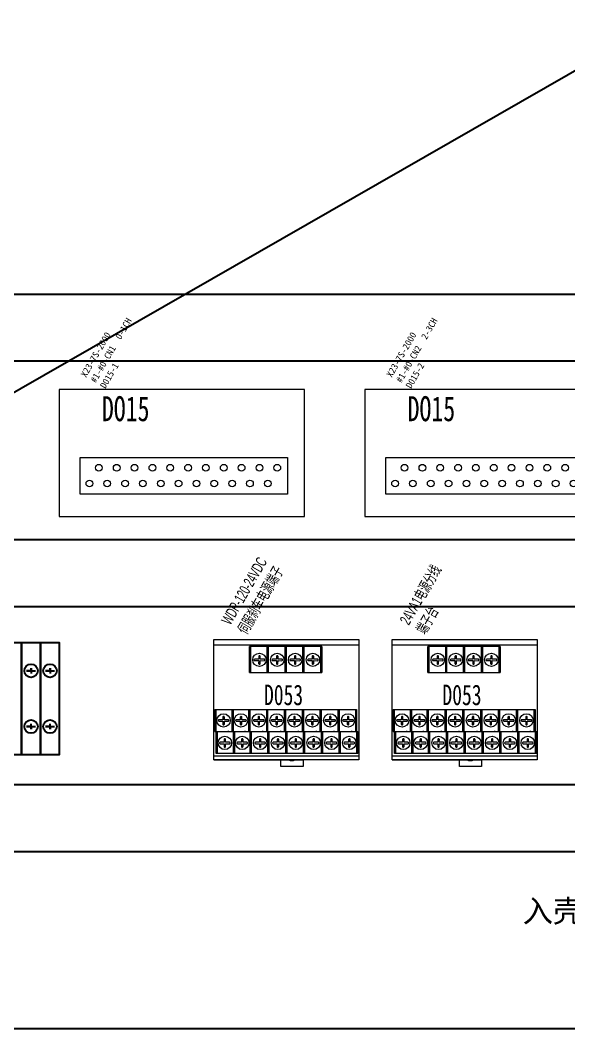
# Model space of a CAD drawing. Header units: millimetres. Extents: x 336 to 12810, y -1577 to 4105.
# Drawn here: x 6649 to 6895, y 3097.1 to 3549.3 of the extents above; entities that cross this region are included whole.
import ezdxf

# ---------------------------------------------------------------- set-up
doc = ezdxf.new("R2010")
doc.units = ezdxf.units.MM
doc.layers.add('TEXT', color=2, linetype='Continuous')
doc.layers.add('细实线层', color=7, linetype='Continuous')
doc.styles.add('ST', font='', dxfattribs={"width": 0.8, "height": 300})
doc.styles.get("Standard").update_dxf_attribs({"font": ''})
doc.styles.add('宋', font='', dxfattribs={"width": 0.7})
doc.styles.add('样式 8', font='arial.ttf', dxfattribs={"width": 0.6, "height": 2.5})
doc.styles.get('ST').set_extended_font_data('SimSun')
doc.styles.get('Standard').set_extended_font_data('SimSun')
doc.styles.get('宋').set_extended_font_data('SimSun')

# ---------------------------------------------------------------- blocks, each defined once
blk = doc.blocks.new('D015')
at = {"lineweight": 0}
for p, q in [((4907.11, 1796), (4797.11, 1796)), ((4907.11, 1739), (4907.11, 1796)), ((4797.11, 1739), (4907.11, 1739))]:
    blk.add_line(p, q, dxfattribs=at)
for centre in [(4814.94, 1760.94), (4822.94, 1760.94), (4830.94, 1760.94), (4838.94, 1760.94), (4846.94, 1760.94), (4854.94, 1760.94), (4862.94, 1760.94), (4870.94, 1760.94), (4878.94, 1760.94), (4886.94, 1760.94), (4894.94, 1760.94), (4810.7, 1753.88), (4818.7, 1753.88), (4826.7, 1753.88), (4834.7, 1753.88), (4842.7, 1753.88), (4850.7, 1753.88), (4858.7, 1753.88), (4866.7, 1753.88), (4874.7, 1753.88), (4882.7, 1753.88), (4890.7, 1753.88)]:
    blk.add_circle(centre, 1.5, dxfattribs=at)
at = {"layer": '细实线层', "lineweight": 0}
for p, q in [((4797.11, 1796), (4797.11, 1739)), ((4806.62, 1749.13), (4806.62, 1765.59)), ((4806.62, 1765.59), (4899.47, 1765.59)), ((4899.47, 1765.59), (4899.47, 1749.13)), ((4899.47, 1749.13), (4806.62, 1749.13))]:
    blk.add_line(p, q, dxfattribs=at)
at = {"lineweight": 0, "insert": (4816.32, 1793.01), "char_height": 11.2, "width": 74.3703, "attachment_point": 1, "style": '宋'}
blk.add_mtext('DO15', dxfattribs=at)

msp = doc.modelspace()

# ---------------------------------------------------------------- linework, layer by layer
at = {"color": 2}
msp.add_line((6148.29, 3097.062), (7905.608, 4104.721), dxfattribs=at)
for p, q in [((7328.84, 3396.431), (6258.84, 3396.431)), ((6258.84, 3316.431), (7328.84, 3316.431)), ((6258.84, 3286.431), (7328.84, 3286.431)), ((6653.866, 3257.621), (6653.866, 3258.821)), ((6653.866, 3258.821), (6653.866, 3256.421)), ((6662.366, 3257.621), (6662.366, 3258.821)), ((6662.366, 3258.821), (6662.366, 3256.421)), ((7328.84, 3206.431), (6258.84, 3206.431))]:
    msp.add_line(p, q)
at = {"color": 0}
for p, q in [((6653.866, 3257.621), (6651.866, 3257.621)), ((6651.866, 3257.621), (6655.866, 3257.621)), ((6662.366, 3257.621), (6660.366, 3257.621)), ((6660.366, 3257.621), (6664.366, 3257.621)), ((6653.866, 3231.421), (6653.866, 3233.821)), ((6662.366, 3231.421), (6662.366, 3233.821)), ((6653.866, 3232.621), (6651.866, 3232.621)), ((6651.866, 3232.621), (6655.866, 3232.621)), ((6653.866, 3232.621), (6653.866, 3231.421)), ((6662.366, 3232.621), (6660.366, 3232.621)), ((6660.366, 3232.621), (6664.366, 3232.621)), ((6662.366, 3232.621), (6662.366, 3231.421))]:
    msp.add_line(p, q, dxfattribs=at)
at = {"lineweight": 0}
for p, q in [((6735.773, 3217.635), (6770.877, 3217.635)), ((6775.877, 3217.635), (6765.877, 3217.635)), ((6770.877, 3217.635), (6775.877, 3217.635)), ((6815.773, 3217.635), (6850.877, 3217.635)), ((6855.877, 3217.635), (6845.877, 3217.635)), ((6850.877, 3217.635), (6855.877, 3217.635))]:
    msp.add_line(p, q, dxfattribs=at)
at = {"color": 1}
msp.add_lwpolyline([(6148.29, 4104.721), (7905.608, 4104.721), (7905.608, 3097.062), (6148.29, 3097.062)], close=True, dxfattribs=at)
msp.add_lwpolyline([(6228.84, 3426.431), (7828.84, 3426.431), (7828.84, 3176.431), (6228.84, 3176.431)], close=True)
at = {"linetype": 'Continuous'}
for points in [[(6641.116, 3220.121), (6649.616, 3220.121), (6649.616, 3270.121), (6641.116, 3270.121)], [(6649.616, 3220.121), (6658.116, 3220.121), (6658.116, 3270.121), (6649.616, 3270.121)], [(6658.116, 3220.121), (6666.616, 3220.121), (6666.616, 3270.121), (6658.116, 3270.121)]]:
    msp.add_lwpolyline(points, close=True, dxfattribs=at)
at = {"lineweight": 0}
for points in [[(6735.773, 3271.635), (6800.773, 3271.635), (6800.773, 3217.635), (6735.773, 3217.635)], [(6815.773, 3271.635), (6880.773, 3271.635), (6880.773, 3217.635), (6815.773, 3217.635)], [(6735.773, 3269.25), (6800.773, 3269.25), (6800.773, 3219.281), (6735.773, 3219.281)], [(6751.758, 3256.806), (6784.196, 3256.806), (6784.196, 3268.478), (6751.758, 3268.478)], [(6751.758, 3268.478), (6752.196, 3268.478), (6752.196, 3256.806), (6751.758, 3256.806)], [(6759.758, 3268.478), (6760.196, 3268.478), (6760.196, 3256.806), (6759.758, 3256.806)], [(6767.758, 3268.478), (6768.196, 3268.478), (6768.196, 3256.806), (6767.758, 3256.806)], [(6775.758, 3268.478), (6776.196, 3268.478), (6776.196, 3256.806), (6775.758, 3256.806)], [(6775.758, 3268.478), (6776.196, 3268.478), (6776.196, 3256.806), (6775.758, 3256.806)], [(6783.758, 3268.478), (6784.196, 3268.478), (6784.196, 3256.806), (6783.758, 3256.806)], [(6815.773, 3269.25), (6880.773, 3269.25), (6880.773, 3219.281), (6815.773, 3219.281)], [(6831.758, 3256.806), (6864.196, 3256.806), (6864.196, 3268.478), (6831.758, 3268.478)], [(6831.758, 3268.478), (6832.196, 3268.478), (6832.196, 3256.806), (6831.758, 3256.806)], [(6839.758, 3268.478), (6840.196, 3268.478), (6840.196, 3256.806), (6839.758, 3256.806)], [(6847.758, 3268.478), (6848.196, 3268.478), (6848.196, 3256.806), (6847.758, 3256.806)], [(6855.758, 3268.478), (6856.196, 3268.478), (6856.196, 3256.806), (6855.758, 3256.806)], [(6855.758, 3268.478), (6856.196, 3268.478), (6856.196, 3256.806), (6855.758, 3256.806)], [(6863.758, 3268.478), (6864.196, 3268.478), (6864.196, 3256.806), (6863.758, 3256.806)], [(6765.877, 3217.635), (6775.877, 3217.635), (6775.877, 3214.635), (6765.877, 3214.635)], [(6769.965, 3217.635), (6771.579, 3217.635), (6771.579, 3217.201), (6769.965, 3217.201)], [(6770.877, 3217.635), (6772.587, 3217.635), (6772.587, 3217.635), (6770.877, 3217.635)], [(6845.877, 3217.635), (6855.877, 3217.635), (6855.877, 3214.635), (6845.877, 3214.635)], [(6849.965, 3217.635), (6851.579, 3217.635), (6851.579, 3217.201), (6849.965, 3217.201)], [(6850.877, 3217.635), (6852.587, 3217.635), (6852.587, 3217.635), (6850.877, 3217.635)]]:
    msp.add_lwpolyline(points, close=True, dxfattribs=at)
for points in [[(6754.143, 3262.162), (6755.912, 3262.149)], [(6755.917, 3262.818), (6754.148, 3262.83)], [(6755.912, 3262.149), (6755.902, 3260.886)], [(6755.93, 3264.003), (6755.926, 3264.003), (6755.917, 3262.818)], [(6756.57, 3260.881), (6756.574, 3260.881), (6756.583, 3262.143)], [(6756.583, 3262.143), (6758.324, 3262.13), (6758.324, 3262.134)], [(6756.588, 3262.813), (6756.597, 3263.998)], [(6758.329, 3262.802), (6756.588, 3262.813)], [(6762.143, 3262.162), (6763.912, 3262.149)], [(6763.917, 3262.818), (6762.148, 3262.83)], [(6763.912, 3262.149), (6763.902, 3260.886)], [(6763.93, 3264.003), (6763.926, 3264.003), (6763.917, 3262.818)], [(6764.57, 3260.881), (6764.574, 3260.881), (6764.583, 3262.143)], [(6764.583, 3262.143), (6766.324, 3262.13), (6766.324, 3262.134)], [(6764.588, 3262.813), (6764.597, 3263.998)], [(6766.329, 3262.802), (6764.588, 3262.813)], [(6770.143, 3262.162), (6771.912, 3262.149)], [(6771.917, 3262.818), (6770.148, 3262.83)], [(6771.912, 3262.149), (6771.902, 3260.886)], [(6771.93, 3264.003), (6771.926, 3264.003), (6771.917, 3262.818)], [(6772.57, 3260.881), (6772.574, 3260.881), (6772.583, 3262.143)], [(6772.583, 3262.143), (6774.324, 3262.13), (6774.324, 3262.134)], [(6772.588, 3262.813), (6772.597, 3263.998)], [(6774.329, 3262.802), (6772.588, 3262.813)], [(6778.143, 3262.162), (6779.912, 3262.149)], [(6779.917, 3262.818), (6778.148, 3262.83)], [(6779.912, 3262.149), (6779.902, 3260.886)], [(6779.93, 3264.003), (6779.926, 3264.003), (6779.917, 3262.818)], [(6780.57, 3260.881), (6780.574, 3260.881), (6780.583, 3262.143)], [(6780.583, 3262.143), (6782.324, 3262.13), (6782.324, 3262.134)], [(6780.588, 3262.813), (6780.597, 3263.998)], [(6782.329, 3262.802), (6780.588, 3262.813)], [(6834.143, 3262.162), (6835.912, 3262.149)], [(6835.917, 3262.818), (6834.148, 3262.83)], [(6835.912, 3262.149), (6835.902, 3260.886)], [(6835.93, 3264.003), (6835.926, 3264.003), (6835.917, 3262.818)], [(6836.57, 3260.881), (6836.574, 3260.881), (6836.583, 3262.143)], [(6836.583, 3262.143), (6838.324, 3262.13), (6838.324, 3262.134)], [(6836.588, 3262.813), (6836.597, 3263.998)], [(6838.329, 3262.802), (6836.588, 3262.813)], [(6842.143, 3262.162), (6843.912, 3262.149)], [(6843.917, 3262.818), (6842.148, 3262.83)], [(6843.912, 3262.149), (6843.902, 3260.886)], [(6843.93, 3264.003), (6843.926, 3264.003), (6843.917, 3262.818)], [(6844.57, 3260.881), (6844.574, 3260.881), (6844.583, 3262.143)], [(6844.583, 3262.143), (6846.324, 3262.13), (6846.324, 3262.134)], [(6844.588, 3262.813), (6844.597, 3263.998)], [(6846.329, 3262.802), (6844.588, 3262.813)], [(6850.143, 3262.162), (6851.912, 3262.149)], [(6851.917, 3262.818), (6850.148, 3262.83)], [(6851.912, 3262.149), (6851.902, 3260.886)], [(6851.93, 3264.003), (6851.926, 3264.003), (6851.917, 3262.818)], [(6852.57, 3260.881), (6852.574, 3260.881), (6852.583, 3262.143)], [(6852.583, 3262.143), (6854.324, 3262.13), (6854.324, 3262.134)], [(6852.588, 3262.813), (6852.597, 3263.998)], [(6854.329, 3262.802), (6852.588, 3262.813)], [(6858.143, 3262.162), (6859.912, 3262.149)], [(6859.917, 3262.818), (6858.148, 3262.83)], [(6859.912, 3262.149), (6859.902, 3260.886)], [(6859.93, 3264.003), (6859.926, 3264.003), (6859.917, 3262.818)], [(6860.57, 3260.881), (6860.574, 3260.881), (6860.583, 3262.143)], [(6860.583, 3262.143), (6862.324, 3262.13), (6862.324, 3262.134)], [(6860.588, 3262.813), (6860.597, 3263.998)], [(6862.329, 3262.802), (6860.588, 3262.813)], [(6736.276, 3240.21), (6799.84, 3240.21)], [(6736.276, 3230.357), (6736.276, 3240.21), (6736.714, 3240.21), (6736.714, 3230.357)], [(6744.003, 3230.357), (6744.003, 3240.21), (6744.441, 3240.21), (6744.441, 3230.357)], [(6751.508, 3230.357), (6751.508, 3240.21), (6751.946, 3240.21), (6751.946, 3230.357)], [(6759.508, 3230.357), (6759.508, 3240.21), (6759.946, 3240.21), (6759.946, 3230.357)], [(6767.508, 3230.357), (6767.508, 3240.21), (6767.946, 3240.21), (6767.946, 3230.357)], [(6775.508, 3230.357), (6775.508, 3240.21), (6775.946, 3240.21), (6775.946, 3230.357)], [(6783.508, 3230.357), (6783.508, 3240.21), (6783.946, 3240.21), (6783.946, 3230.357)], [(6791.508, 3230.357), (6791.508, 3240.21), (6791.946, 3240.21), (6791.946, 3230.357)], [(6799.402, 3230.357), (6799.402, 3240.21), (6799.84, 3240.21), (6799.84, 3230.357)], [(6816.276, 3240.21), (6879.84, 3240.21)], [(6816.276, 3230.357), (6816.276, 3240.21), (6816.714, 3240.21), (6816.714, 3230.357)], [(6824.003, 3230.357), (6824.003, 3240.21), (6824.441, 3240.21), (6824.441, 3230.357)], [(6831.508, 3230.357), (6831.508, 3240.21), (6831.946, 3240.21), (6831.946, 3230.357)], [(6839.508, 3230.357), (6839.508, 3240.21), (6839.946, 3240.21), (6839.946, 3230.357)], [(6847.508, 3230.357), (6847.508, 3240.21), (6847.946, 3240.21), (6847.946, 3230.357)], [(6855.508, 3230.357), (6855.508, 3240.21), (6855.946, 3240.21), (6855.946, 3230.357)], [(6863.508, 3230.357), (6863.508, 3240.21), (6863.946, 3240.21), (6863.946, 3230.357)], [(6871.508, 3230.357), (6871.508, 3240.21), (6871.946, 3240.21), (6871.946, 3230.357)], [(6879.402, 3230.357), (6879.402, 3240.21), (6879.84, 3240.21), (6879.84, 3230.357)], [(6738.093, 3234.997), (6739.861, 3234.983)], [(6739.866, 3235.652), (6738.098, 3235.664)], [(6739.861, 3234.983), (6739.852, 3233.72)], [(6739.879, 3236.838), (6739.875, 3236.838), (6739.866, 3235.652)], [(6740.519, 3233.715), (6740.523, 3233.715), (6740.533, 3234.978)], [(6740.533, 3234.978), (6742.273, 3234.965), (6742.274, 3234.969)], [(6740.538, 3235.648), (6740.547, 3236.832)], [(6742.279, 3235.636), (6740.538, 3235.648)], [(6745.893, 3235.012), (6747.662, 3234.999)], [(6747.667, 3235.668), (6745.899, 3235.68)], [(6747.662, 3234.999), (6747.652, 3233.736)], [(6747.68, 3236.853), (6747.676, 3236.853), (6747.667, 3235.668)], [(6748.32, 3233.731), (6748.324, 3233.731), (6748.334, 3234.994)], [(6748.334, 3234.994), (6750.074, 3234.98), (6750.074, 3234.984)], [(6748.339, 3235.664), (6748.348, 3236.848)], [(6750.079, 3235.652), (6748.339, 3235.664)], [(6753.893, 3235.012), (6755.662, 3234.999)], [(6755.667, 3235.668), (6753.899, 3235.68)], [(6755.662, 3234.999), (6755.652, 3233.736)], [(6755.68, 3236.853), (6755.676, 3236.853), (6755.667, 3235.668)], [(6756.32, 3233.731), (6756.324, 3233.731), (6756.334, 3234.994)], [(6756.334, 3234.994), (6758.074, 3234.98), (6758.074, 3234.984)], [(6756.339, 3235.664), (6756.348, 3236.848)], [(6758.079, 3235.652), (6756.339, 3235.664)], [(6761.893, 3235.012), (6763.662, 3234.999)], [(6763.667, 3235.668), (6761.899, 3235.68)], [(6763.662, 3234.999), (6763.652, 3233.736)], [(6763.68, 3236.853), (6763.676, 3236.853), (6763.667, 3235.668)], [(6764.32, 3233.731), (6764.324, 3233.731), (6764.334, 3234.994)], [(6764.334, 3234.994), (6766.074, 3234.98), (6766.074, 3234.984)], [(6764.339, 3235.664), (6764.348, 3236.848)], [(6766.079, 3235.652), (6764.339, 3235.664)], [(6769.893, 3235.012), (6771.662, 3234.999)], [(6771.667, 3235.668), (6769.899, 3235.68)], [(6771.662, 3234.999), (6771.652, 3233.736)], [(6771.68, 3236.853), (6771.676, 3236.853), (6771.667, 3235.668)], [(6772.32, 3233.731), (6772.324, 3233.731), (6772.334, 3234.994)], [(6772.334, 3234.994), (6774.074, 3234.98), (6774.074, 3234.984)], [(6772.339, 3235.664), (6772.348, 3236.848)], [(6774.079, 3235.652), (6772.339, 3235.664)], [(6777.893, 3235.012), (6779.662, 3234.999)], [(6779.667, 3235.668), (6777.899, 3235.68)], [(6779.662, 3234.999), (6779.652, 3233.736)], [(6779.68, 3236.853), (6779.676, 3236.853), (6779.667, 3235.668)], [(6780.32, 3233.731), (6780.324, 3233.731), (6780.334, 3234.994)], [(6780.334, 3234.994), (6782.074, 3234.98), (6782.074, 3234.984)], [(6780.339, 3235.664), (6780.348, 3236.848)], [(6782.079, 3235.652), (6780.339, 3235.664)], [(6785.893, 3235.012), (6787.662, 3234.999)], [(6787.667, 3235.668), (6785.899, 3235.68)], [(6787.662, 3234.999), (6787.652, 3233.736)], [(6787.68, 3236.853), (6787.676, 3236.853), (6787.667, 3235.668)], [(6788.32, 3233.731), (6788.324, 3233.731), (6788.334, 3234.994)], [(6788.334, 3234.994), (6790.074, 3234.98), (6790.074, 3234.984)], [(6788.339, 3235.664), (6788.348, 3236.848)], [(6790.079, 3235.652), (6788.339, 3235.664)], [(6793.893, 3235.012), (6795.662, 3234.999)], [(6795.667, 3235.668), (6793.899, 3235.68)], [(6795.662, 3234.999), (6795.652, 3233.736)], [(6795.68, 3236.853), (6795.676, 3236.853), (6795.667, 3235.668)], [(6796.32, 3233.731), (6796.324, 3233.731), (6796.334, 3234.994)], [(6796.334, 3234.994), (6798.074, 3234.98), (6798.074, 3234.984)], [(6796.339, 3235.664), (6796.348, 3236.848)], [(6798.079, 3235.652), (6796.339, 3235.664)], [(6818.093, 3234.997), (6819.861, 3234.983)], [(6819.866, 3235.652), (6818.098, 3235.664)], [(6819.861, 3234.983), (6819.852, 3233.72)], [(6819.879, 3236.838), (6819.875, 3236.838), (6819.866, 3235.652)], [(6820.519, 3233.715), (6820.523, 3233.715), (6820.533, 3234.978)], [(6820.533, 3234.978), (6822.273, 3234.965), (6822.274, 3234.969)], [(6820.538, 3235.648), (6820.547, 3236.832)], [(6822.279, 3235.636), (6820.538, 3235.648)], [(6825.893, 3235.012), (6827.662, 3234.999)], [(6827.667, 3235.668), (6825.899, 3235.68)], [(6827.662, 3234.999), (6827.652, 3233.736)], [(6827.68, 3236.853), (6827.676, 3236.853), (6827.667, 3235.668)], [(6828.32, 3233.731), (6828.324, 3233.731), (6828.334, 3234.994)], [(6828.334, 3234.994), (6830.074, 3234.98), (6830.074, 3234.984)], [(6828.339, 3235.664), (6828.348, 3236.848)], [(6830.079, 3235.652), (6828.339, 3235.664)], [(6833.893, 3235.012), (6835.662, 3234.999)], [(6835.667, 3235.668), (6833.899, 3235.68)], [(6835.662, 3234.999), (6835.652, 3233.736)], [(6835.68, 3236.853), (6835.676, 3236.853), (6835.667, 3235.668)], [(6836.32, 3233.731), (6836.324, 3233.731), (6836.334, 3234.994)], [(6836.334, 3234.994), (6838.074, 3234.98), (6838.074, 3234.984)], [(6836.339, 3235.664), (6836.348, 3236.848)], [(6838.079, 3235.652), (6836.339, 3235.664)], [(6841.893, 3235.012), (6843.662, 3234.999)], [(6843.667, 3235.668), (6841.899, 3235.68)], [(6843.662, 3234.999), (6843.652, 3233.736)], [(6843.68, 3236.853), (6843.676, 3236.853), (6843.667, 3235.668)], [(6844.32, 3233.731), (6844.324, 3233.731), (6844.334, 3234.994)], [(6844.334, 3234.994), (6846.074, 3234.98), (6846.074, 3234.984)], [(6844.339, 3235.664), (6844.348, 3236.848)], [(6846.079, 3235.652), (6844.339, 3235.664)], [(6849.893, 3235.012), (6851.662, 3234.999)], [(6851.667, 3235.668), (6849.899, 3235.68)], [(6851.662, 3234.999), (6851.652, 3233.736)], [(6851.68, 3236.853), (6851.676, 3236.853), (6851.667, 3235.668)], [(6852.32, 3233.731), (6852.324, 3233.731), (6852.334, 3234.994)], [(6852.334, 3234.994), (6854.074, 3234.98), (6854.074, 3234.984)], [(6852.339, 3235.664), (6852.348, 3236.848)], [(6854.079, 3235.652), (6852.339, 3235.664)], [(6857.893, 3235.012), (6859.662, 3234.999)], [(6859.667, 3235.668), (6857.899, 3235.68)], [(6859.662, 3234.999), (6859.652, 3233.736)], [(6859.68, 3236.853), (6859.676, 3236.853), (6859.667, 3235.668)], [(6860.32, 3233.731), (6860.324, 3233.731), (6860.334, 3234.994)], [(6860.334, 3234.994), (6862.074, 3234.98), (6862.074, 3234.984)], [(6860.339, 3235.664), (6860.348, 3236.848)], [(6862.079, 3235.652), (6860.339, 3235.664)], [(6865.893, 3235.012), (6867.662, 3234.999)], [(6867.667, 3235.668), (6865.899, 3235.68)], [(6867.662, 3234.999), (6867.652, 3233.736)], [(6867.68, 3236.853), (6867.676, 3236.853), (6867.667, 3235.668)], [(6868.32, 3233.731), (6868.324, 3233.731), (6868.334, 3234.994)], [(6868.334, 3234.994), (6870.074, 3234.98), (6870.074, 3234.984)], [(6868.339, 3235.664), (6868.348, 3236.848)], [(6870.079, 3235.652), (6868.339, 3235.664)], [(6873.893, 3235.012), (6875.662, 3234.999)], [(6875.667, 3235.668), (6873.899, 3235.68)], [(6875.662, 3234.999), (6875.652, 3233.736)], [(6875.68, 3236.853), (6875.676, 3236.853), (6875.667, 3235.668)], [(6876.32, 3233.731), (6876.324, 3233.731), (6876.334, 3234.994)], [(6876.334, 3234.994), (6878.074, 3234.98), (6878.074, 3234.984)], [(6876.339, 3235.664), (6876.348, 3236.848)], [(6878.079, 3235.652), (6876.339, 3235.664)], [(6736.276, 3230.357), (6800.405, 3230.357)], [(6737.278, 3230.357), (6737.278, 3220.504), (6736.84, 3220.504), (6736.84, 3230.357)], [(6799.967, 3230.357), (6799.967, 3220.504), (6736.84, 3220.504), (6736.84, 3230.357)], [(6736.84, 3230.357), (6737.278, 3230.357)], [(6742.467, 3230.357), (6742.029, 3230.357)], [(6745.006, 3230.357), (6745.006, 3220.504), (6744.568, 3220.504), (6744.568, 3230.357)], [(6744.568, 3230.357), (6745.006, 3230.357)], [(6749.972, 3230.357), (6749.534, 3230.357)], [(6752.511, 3230.357), (6752.511, 3220.504), (6752.073, 3220.504), (6752.073, 3230.357)], [(6752.073, 3230.357), (6752.511, 3230.357)], [(6757.972, 3230.357), (6757.534, 3230.357)], [(6760.511, 3230.357), (6760.511, 3220.504), (6760.073, 3220.504), (6760.073, 3230.357)], [(6760.073, 3230.357), (6760.511, 3230.357)], [(6765.972, 3230.357), (6765.534, 3230.357)], [(6768.511, 3230.357), (6768.511, 3220.504), (6768.073, 3220.504), (6768.073, 3230.357)], [(6768.073, 3230.357), (6768.511, 3230.357)], [(6773.972, 3230.357), (6773.534, 3230.357)], [(6776.511, 3230.357), (6776.511, 3220.504), (6776.073, 3220.504), (6776.073, 3230.357)], [(6776.073, 3230.357), (6776.511, 3230.357)], [(6781.972, 3230.357), (6781.534, 3230.357)], [(6784.511, 3230.357), (6784.511, 3220.504), (6784.073, 3220.504), (6784.073, 3230.357)], [(6784.073, 3230.357), (6784.511, 3230.357)], [(6789.972, 3230.357), (6789.534, 3230.357)], [(6792.511, 3230.357), (6792.511, 3220.504), (6792.073, 3220.504), (6792.073, 3230.357)], [(6792.073, 3230.357), (6792.511, 3230.357)], [(6797.866, 3230.357), (6797.428, 3230.357)], [(6800.405, 3230.357), (6800.405, 3220.504), (6799.967, 3220.504), (6799.967, 3230.357)], [(6816.276, 3230.357), (6880.405, 3230.357)], [(6879.967, 3230.357), (6879.967, 3220.504), (6816.84, 3220.504), (6816.84, 3230.357)], [(6817.278, 3230.357), (6817.278, 3220.504), (6816.84, 3220.504), (6816.84, 3230.357)], [(6816.84, 3230.357), (6817.278, 3230.357)], [(6822.467, 3230.357), (6822.029, 3230.357)], [(6825.006, 3230.357), (6825.006, 3220.504), (6824.568, 3220.504), (6824.568, 3230.357)], [(6824.568, 3230.357), (6825.006, 3230.357)], [(6829.972, 3230.357), (6829.534, 3230.357)], [(6832.511, 3230.357), (6832.511, 3220.504), (6832.073, 3220.504), (6832.073, 3230.357)], [(6832.073, 3230.357), (6832.511, 3230.357)], [(6837.972, 3230.357), (6837.534, 3230.357)], [(6840.511, 3230.357), (6840.511, 3220.504), (6840.073, 3220.504), (6840.073, 3230.357)], [(6840.073, 3230.357), (6840.511, 3230.357)], [(6845.972, 3230.357), (6845.534, 3230.357)], [(6848.511, 3230.357), (6848.511, 3220.504), (6848.073, 3220.504), (6848.073, 3230.357)], [(6848.073, 3230.357), (6848.511, 3230.357)], [(6853.972, 3230.357), (6853.534, 3230.357)], [(6856.511, 3230.357), (6856.511, 3220.504), (6856.073, 3220.504), (6856.073, 3230.357)], [(6856.073, 3230.357), (6856.511, 3230.357)], [(6861.972, 3230.357), (6861.534, 3230.357)], [(6864.511, 3230.357), (6864.511, 3220.504), (6864.073, 3220.504), (6864.073, 3230.357)], [(6864.073, 3230.357), (6864.511, 3230.357)], [(6869.972, 3230.357), (6869.534, 3230.357)], [(6872.511, 3230.357), (6872.511, 3220.504), (6872.073, 3220.504), (6872.073, 3230.357)], [(6872.073, 3230.357), (6872.511, 3230.357)], [(6877.866, 3230.357), (6877.428, 3230.357)], [(6880.405, 3230.357), (6880.405, 3220.504), (6879.967, 3220.504), (6879.967, 3230.357)], [(6738.657, 3224.905), (6740.426, 3224.891)], [(6740.431, 3225.561), (6738.662, 3225.573)], [(6740.426, 3224.891), (6740.416, 3223.628)], [(6740.444, 3226.746), (6740.44, 3226.746), (6740.431, 3225.561)], [(6741.084, 3223.623), (6741.088, 3223.623), (6741.097, 3224.886)], [(6741.097, 3224.886), (6742.838, 3224.873), (6742.838, 3224.877)], [(6741.102, 3225.556), (6741.112, 3226.741)], [(6742.843, 3225.545), (6741.102, 3225.556)], [(6746.458, 3224.92), (6748.226, 3224.907)], [(6748.231, 3225.576), (6746.463, 3225.588)], [(6748.226, 3224.907), (6748.217, 3223.644)], [(6748.244, 3226.762), (6748.24, 3226.762), (6748.231, 3225.576)], [(6748.884, 3223.639), (6748.888, 3223.639), (6748.898, 3224.902)], [(6748.898, 3224.902), (6750.638, 3224.889), (6750.638, 3224.892)], [(6748.903, 3225.572), (6748.912, 3226.756)], [(6750.644, 3225.56), (6748.903, 3225.572)], [(6754.458, 3224.92), (6756.226, 3224.907)], [(6756.231, 3225.576), (6754.463, 3225.588)], [(6756.226, 3224.907), (6756.217, 3223.644)], [(6756.244, 3226.762), (6756.24, 3226.762), (6756.231, 3225.576)], [(6756.884, 3223.639), (6756.888, 3223.639), (6756.898, 3224.902)], [(6756.898, 3224.902), (6758.638, 3224.889), (6758.638, 3224.892)], [(6756.903, 3225.572), (6756.912, 3226.756)], [(6758.644, 3225.56), (6756.903, 3225.572)], [(6762.458, 3224.92), (6764.226, 3224.907)], [(6764.231, 3225.576), (6762.463, 3225.588)], [(6764.226, 3224.907), (6764.217, 3223.644)], [(6764.244, 3226.762), (6764.24, 3226.762), (6764.231, 3225.576)], [(6764.884, 3223.639), (6764.888, 3223.639), (6764.898, 3224.902)], [(6764.898, 3224.902), (6766.638, 3224.889), (6766.638, 3224.892)], [(6764.903, 3225.572), (6764.912, 3226.756)], [(6766.644, 3225.56), (6764.903, 3225.572)], [(6770.458, 3224.92), (6772.226, 3224.907)], [(6772.231, 3225.576), (6770.463, 3225.588)], [(6772.226, 3224.907), (6772.217, 3223.644)], [(6772.244, 3226.762), (6772.24, 3226.762), (6772.231, 3225.576)], [(6772.884, 3223.639), (6772.888, 3223.639), (6772.898, 3224.902)], [(6772.898, 3224.902), (6774.638, 3224.889), (6774.638, 3224.892)], [(6772.903, 3225.572), (6772.912, 3226.756)], [(6774.644, 3225.56), (6772.903, 3225.572)], [(6778.458, 3224.92), (6780.226, 3224.907)], [(6780.231, 3225.576), (6778.463, 3225.588)], [(6780.226, 3224.907), (6780.217, 3223.644)], [(6780.244, 3226.762), (6780.24, 3226.762), (6780.231, 3225.576)], [(6780.884, 3223.639), (6780.888, 3223.639), (6780.898, 3224.902)], [(6780.898, 3224.902), (6782.638, 3224.889), (6782.638, 3224.892)], [(6780.903, 3225.572), (6780.912, 3226.756)], [(6782.644, 3225.56), (6780.903, 3225.572)], [(6786.458, 3224.92), (6788.226, 3224.907)], [(6788.231, 3225.576), (6786.463, 3225.588)], [(6788.226, 3224.907), (6788.217, 3223.644)], [(6788.244, 3226.762), (6788.24, 3226.762), (6788.231, 3225.576)], [(6788.884, 3223.639), (6788.888, 3223.639), (6788.898, 3224.902)], [(6788.898, 3224.902), (6790.638, 3224.889), (6790.638, 3224.892)], [(6788.903, 3225.572), (6788.912, 3226.756)], [(6790.644, 3225.56), (6788.903, 3225.572)], [(6794.458, 3224.92), (6796.226, 3224.907)], [(6796.231, 3225.576), (6794.463, 3225.588)], [(6796.226, 3224.907), (6796.217, 3223.644)], [(6796.244, 3226.762), (6796.24, 3226.762), (6796.231, 3225.576)], [(6796.884, 3223.639), (6796.888, 3223.639), (6796.898, 3224.902)], [(6796.898, 3224.902), (6798.638, 3224.889), (6798.638, 3224.892)], [(6796.903, 3225.572), (6796.912, 3226.756)], [(6798.644, 3225.56), (6796.903, 3225.572)], [(6818.657, 3224.905), (6820.426, 3224.891)], [(6820.431, 3225.561), (6818.662, 3225.573)], [(6820.426, 3224.891), (6820.416, 3223.628)], [(6820.444, 3226.746), (6820.44, 3226.746), (6820.431, 3225.561)], [(6821.084, 3223.623), (6821.088, 3223.623), (6821.097, 3224.886)], [(6821.097, 3224.886), (6822.838, 3224.873), (6822.838, 3224.877)], [(6821.102, 3225.556), (6821.112, 3226.741)], [(6822.843, 3225.545), (6821.102, 3225.556)], [(6826.458, 3224.92), (6828.226, 3224.907)], [(6828.231, 3225.576), (6826.463, 3225.588)], [(6828.226, 3224.907), (6828.217, 3223.644)], [(6828.244, 3226.762), (6828.24, 3226.762), (6828.231, 3225.576)], [(6828.884, 3223.639), (6828.888, 3223.639), (6828.898, 3224.902)], [(6828.898, 3224.902), (6830.638, 3224.889), (6830.638, 3224.892)], [(6828.903, 3225.572), (6828.912, 3226.756)], [(6830.644, 3225.56), (6828.903, 3225.572)], [(6834.458, 3224.92), (6836.226, 3224.907)], [(6836.231, 3225.576), (6834.463, 3225.588)], [(6836.226, 3224.907), (6836.217, 3223.644)], [(6836.244, 3226.762), (6836.24, 3226.762), (6836.231, 3225.576)], [(6836.884, 3223.639), (6836.888, 3223.639), (6836.898, 3224.902)], [(6836.898, 3224.902), (6838.638, 3224.889), (6838.638, 3224.892)], [(6836.903, 3225.572), (6836.912, 3226.756)], [(6838.644, 3225.56), (6836.903, 3225.572)], [(6842.458, 3224.92), (6844.226, 3224.907)], [(6844.231, 3225.576), (6842.463, 3225.588)], [(6844.226, 3224.907), (6844.217, 3223.644)], [(6844.244, 3226.762), (6844.24, 3226.762), (6844.231, 3225.576)], [(6844.884, 3223.639), (6844.888, 3223.639), (6844.898, 3224.902)], [(6844.898, 3224.902), (6846.638, 3224.889), (6846.638, 3224.892)], [(6844.903, 3225.572), (6844.912, 3226.756)], [(6846.644, 3225.56), (6844.903, 3225.572)], [(6850.458, 3224.92), (6852.226, 3224.907)], [(6852.231, 3225.576), (6850.463, 3225.588)], [(6852.226, 3224.907), (6852.217, 3223.644)], [(6852.244, 3226.762), (6852.24, 3226.762), (6852.231, 3225.576)], [(6852.884, 3223.639), (6852.888, 3223.639), (6852.898, 3224.902)], [(6852.898, 3224.902), (6854.638, 3224.889), (6854.638, 3224.892)], [(6852.903, 3225.572), (6852.912, 3226.756)], [(6854.644, 3225.56), (6852.903, 3225.572)], [(6858.458, 3224.92), (6860.226, 3224.907)], [(6860.231, 3225.576), (6858.463, 3225.588)], [(6860.226, 3224.907), (6860.217, 3223.644)], [(6860.244, 3226.762), (6860.24, 3226.762), (6860.231, 3225.576)], [(6860.884, 3223.639), (6860.888, 3223.639), (6860.898, 3224.902)], [(6860.898, 3224.902), (6862.638, 3224.889), (6862.638, 3224.892)], [(6860.903, 3225.572), (6860.912, 3226.756)], [(6862.644, 3225.56), (6860.903, 3225.572)], [(6866.458, 3224.92), (6868.226, 3224.907)], [(6868.231, 3225.576), (6866.463, 3225.588)], [(6868.226, 3224.907), (6868.217, 3223.644)], [(6868.244, 3226.762), (6868.24, 3226.762), (6868.231, 3225.576)], [(6868.884, 3223.639), (6868.888, 3223.639), (6868.898, 3224.902)], [(6868.898, 3224.902), (6870.638, 3224.889), (6870.638, 3224.892)], [(6868.903, 3225.572), (6868.912, 3226.756)], [(6870.644, 3225.56), (6868.903, 3225.572)], [(6874.458, 3224.92), (6876.226, 3224.907)], [(6876.231, 3225.576), (6874.463, 3225.588)], [(6876.226, 3224.907), (6876.217, 3223.644)], [(6876.244, 3226.762), (6876.24, 3226.762), (6876.231, 3225.576)], [(6876.884, 3223.639), (6876.888, 3223.639), (6876.898, 3224.902)], [(6876.898, 3224.902), (6878.638, 3224.889), (6878.638, 3224.892)], [(6876.903, 3225.572), (6876.912, 3226.756)], [(6878.644, 3225.56), (6876.903, 3225.572)]]:
    msp.add_lwpolyline(points, dxfattribs=at)
for centre in [(6756.232, 3262.517), (6764.232, 3262.517), (6772.232, 3262.517), (6780.232, 3262.517), (6836.232, 3262.517), (6844.232, 3262.517), (6852.232, 3262.517), (6860.232, 3262.517), (6740.182, 3235.352), (6747.983, 3235.367), (6755.983, 3235.367), (6763.983, 3235.367), (6771.983, 3235.367), (6779.983, 3235.367), (6787.983, 3235.367), (6795.983, 3235.367), (6820.182, 3235.352), (6827.983, 3235.367), (6835.983, 3235.367), (6843.983, 3235.367), (6851.983, 3235.367), (6859.983, 3235.367), (6867.983, 3235.367), (6875.983, 3235.367), (6740.746, 3225.26), (6748.547, 3225.276), (6756.547, 3225.276), (6764.547, 3225.276), (6772.547, 3225.276), (6780.547, 3225.276), (6788.547, 3225.276), (6796.547, 3225.276), (6820.746, 3225.26), (6828.547, 3225.276), (6836.547, 3225.276), (6844.547, 3225.276), (6852.547, 3225.276), (6860.547, 3225.276), (6868.547, 3225.276), (6876.547, 3225.276)]:
    msp.add_circle(centre, 3, dxfattribs=at)
for centre in [(6653.866, 3257.621), (6662.366, 3257.621)]:
    msp.add_circle(centre, 3)
at = {"color": 0}
for centre in [(6653.866, 3232.621), (6662.366, 3232.621)]:
    msp.add_circle(centre, 3, dxfattribs=at)
at = {"lineweight": 0}
for centre, radius, start, end in [((6754.146, 3262.496), 0.334, 89.56238, 269.56238), ((6756.232, 3262.517), 1.5, 101.62647, 101.79811), ((6756.264, 3264.001), 0.334, 355.15261, 182.43139), ((6756.232, 3262.517), 1.5, 75.91869, 75.95753), ((6758.326, 3262.468), 0.334, 269.56238, 89.67132), ((6762.146, 3262.496), 0.334, 89.56238, 269.56238), ((6764.232, 3262.517), 1.5, 101.62647, 101.79811), ((6764.264, 3264.001), 0.334, 355.15261, 182.43139), ((6764.232, 3262.517), 1.5, 75.91869, 75.95753), ((6766.326, 3262.468), 0.334, 269.56238, 89.67132), ((6770.146, 3262.496), 0.334, 89.56238, 269.56238), ((6772.232, 3262.517), 1.5, 101.62647, 101.79811), ((6772.264, 3264.001), 0.334, 355.15261, 182.43139), ((6772.232, 3262.517), 1.5, 75.91869, 75.95753), ((6774.326, 3262.468), 0.334, 269.56238, 89.67132), ((6778.146, 3262.496), 0.334, 89.56238, 269.56238), ((6780.232, 3262.517), 1.5, 101.62647, 101.79811), ((6780.264, 3264.001), 0.334, 355.15261, 182.43139), ((6780.232, 3262.517), 1.5, 75.91869, 75.95753), ((6782.326, 3262.468), 0.334, 269.56238, 89.67132), ((6834.146, 3262.496), 0.334, 89.56238, 269.56238), ((6836.232, 3262.517), 1.5, 101.62647, 101.79811), ((6836.264, 3264.001), 0.334, 355.15261, 182.43139), ((6836.232, 3262.517), 1.5, 75.91869, 75.95753), ((6838.326, 3262.468), 0.334, 269.56238, 89.67132), ((6842.146, 3262.496), 0.334, 89.56238, 269.56238), ((6844.232, 3262.517), 1.5, 101.62647, 101.79811), ((6844.264, 3264.001), 0.334, 355.15261, 182.43139), ((6844.232, 3262.517), 1.5, 75.91869, 75.95753), ((6846.326, 3262.468), 0.334, 269.56238, 89.67132), ((6850.146, 3262.496), 0.334, 89.56238, 269.56238), ((6852.232, 3262.517), 1.5, 101.62647, 101.79811), ((6852.264, 3264.001), 0.334, 355.15261, 182.43139), ((6852.232, 3262.517), 1.5, 75.91869, 75.95753), ((6854.326, 3262.468), 0.334, 269.56238, 89.67132), ((6858.146, 3262.496), 0.334, 89.56238, 269.56238), ((6860.232, 3262.517), 1.5, 101.62647, 101.79811), ((6860.264, 3264.001), 0.334, 355.15261, 182.43139), ((6860.232, 3262.517), 1.5, 75.91869, 75.95753), ((6862.326, 3262.468), 0.334, 269.56238, 89.67132), ((6756.236, 3260.883), 0.334, 179.56238, 359.56238), ((6764.236, 3260.883), 0.334, 179.56238, 359.56238), ((6772.236, 3260.883), 0.334, 179.56238, 359.56238), ((6780.236, 3260.883), 0.334, 179.56238, 359.56238), ((6836.236, 3260.883), 0.334, 179.56238, 359.56238), ((6844.236, 3260.883), 0.334, 179.56238, 359.56238), ((6852.236, 3260.883), 0.334, 179.56238, 359.56238), ((6860.236, 3260.883), 0.334, 179.56238, 359.56238), ((6738.095, 3235.33), 0.334, 89.56238, 269.56238), ((6740.182, 3235.352), 1.5, 101.62647, 101.79811), ((6740.213, 3236.835), 0.334, 355.15261, 182.43139), ((6740.182, 3235.352), 1.5, 75.91869, 75.95753), ((6742.276, 3235.302), 0.334, 269.56238, 89.67132), ((6745.896, 3235.346), 0.334, 89.56238, 269.56238), ((6747.983, 3235.367), 1.5, 101.62647, 101.79811), ((6748.014, 3236.851), 0.334, 355.15261, 182.43139), ((6747.983, 3235.367), 1.5, 75.91869, 75.95753), ((6750.077, 3235.318), 0.334, 269.56238, 89.67132), ((6753.896, 3235.346), 0.334, 89.56238, 269.56238), ((6755.983, 3235.367), 1.5, 101.62647, 101.79811), ((6756.014, 3236.851), 0.334, 355.15261, 182.43139), ((6755.983, 3235.367), 1.5, 75.91869, 75.95753), ((6758.077, 3235.318), 0.334, 269.56238, 89.67132), ((6761.896, 3235.346), 0.334, 89.56238, 269.56238), ((6763.983, 3235.367), 1.5, 101.62647, 101.79811), ((6764.014, 3236.851), 0.334, 355.15261, 182.43139), ((6763.983, 3235.367), 1.5, 75.91869, 75.95753), ((6766.077, 3235.318), 0.334, 269.56238, 89.67132), ((6769.896, 3235.346), 0.334, 89.56238, 269.56238), ((6771.983, 3235.367), 1.5, 101.62647, 101.79811), ((6772.014, 3236.851), 0.334, 355.15261, 182.43139), ((6771.983, 3235.367), 1.5, 75.91869, 75.95753), ((6774.077, 3235.318), 0.334, 269.56238, 89.67132), ((6777.896, 3235.346), 0.334, 89.56238, 269.56238), ((6779.983, 3235.367), 1.5, 101.62647, 101.79811), ((6780.014, 3236.851), 0.334, 355.15261, 182.43139), ((6779.983, 3235.367), 1.5, 75.91869, 75.95753), ((6782.077, 3235.318), 0.334, 269.56238, 89.67132), ((6785.896, 3235.346), 0.334, 89.56238, 269.56238), ((6787.983, 3235.367), 1.5, 101.62647, 101.79811), ((6788.014, 3236.851), 0.334, 355.15261, 182.43139), ((6787.983, 3235.367), 1.5, 75.91869, 75.95753), ((6790.077, 3235.318), 0.334, 269.56238, 89.67132), ((6793.896, 3235.346), 0.334, 89.56238, 269.56238), ((6795.983, 3235.367), 1.5, 101.62647, 101.79811), ((6796.014, 3236.851), 0.334, 355.15261, 182.43139), ((6795.983, 3235.367), 1.5, 75.91869, 75.95753), ((6798.077, 3235.318), 0.334, 269.56238, 89.67132), ((6818.095, 3235.33), 0.334, 89.56238, 269.56238), ((6820.182, 3235.352), 1.5, 101.62647, 101.79811), ((6820.213, 3236.835), 0.334, 355.15261, 182.43139), ((6820.182, 3235.352), 1.5, 75.91869, 75.95753), ((6822.276, 3235.302), 0.334, 269.56238, 89.67132), ((6825.896, 3235.346), 0.334, 89.56238, 269.56238), ((6827.983, 3235.367), 1.5, 101.62647, 101.79811), ((6828.014, 3236.851), 0.334, 355.15261, 182.43139), ((6827.983, 3235.367), 1.5, 75.91869, 75.95753), ((6830.077, 3235.318), 0.334, 269.56238, 89.67132), ((6833.896, 3235.346), 0.334, 89.56238, 269.56238), ((6835.983, 3235.367), 1.5, 101.62647, 101.79811), ((6836.014, 3236.851), 0.334, 355.15261, 182.43139), ((6835.983, 3235.367), 1.5, 75.91869, 75.95753), ((6838.077, 3235.318), 0.334, 269.56238, 89.67132), ((6841.896, 3235.346), 0.334, 89.56238, 269.56238), ((6843.983, 3235.367), 1.5, 101.62647, 101.79811), ((6844.014, 3236.851), 0.334, 355.15261, 182.43139), ((6843.983, 3235.367), 1.5, 75.91869, 75.95753), ((6846.077, 3235.318), 0.334, 269.56238, 89.67132), ((6849.896, 3235.346), 0.334, 89.56238, 269.56238), ((6851.983, 3235.367), 1.5, 101.62647, 101.79811), ((6852.014, 3236.851), 0.334, 355.15261, 182.43139), ((6851.983, 3235.367), 1.5, 75.91869, 75.95753), ((6854.077, 3235.318), 0.334, 269.56238, 89.67132), ((6857.896, 3235.346), 0.334, 89.56238, 269.56238), ((6859.983, 3235.367), 1.5, 101.62647, 101.79811), ((6860.014, 3236.851), 0.334, 355.15261, 182.43139), ((6859.983, 3235.367), 1.5, 75.91869, 75.95753), ((6862.077, 3235.318), 0.334, 269.56238, 89.67132), ((6865.896, 3235.346), 0.334, 89.56238, 269.56238), ((6867.983, 3235.367), 1.5, 101.62647, 101.79811), ((6868.014, 3236.851), 0.334, 355.15261, 182.43139), ((6867.983, 3235.367), 1.5, 75.91869, 75.95753), ((6870.077, 3235.318), 0.334, 269.56238, 89.67132), ((6873.896, 3235.346), 0.334, 89.56238, 269.56238), ((6875.983, 3235.367), 1.5, 101.62647, 101.79811), ((6876.014, 3236.851), 0.334, 355.15261, 182.43139), ((6875.983, 3235.367), 1.5, 75.91869, 75.95753), ((6878.077, 3235.318), 0.334, 269.56238, 89.67132), ((6740.186, 3233.718), 0.334, 179.56238, 359.56238), ((6747.986, 3233.733), 0.334, 179.56238, 359.56238), ((6755.986, 3233.733), 0.334, 179.56238, 359.56238), ((6763.986, 3233.733), 0.334, 179.56238, 359.56238), ((6771.986, 3233.733), 0.334, 179.56238, 359.56238), ((6779.986, 3233.733), 0.334, 179.56238, 359.56238), ((6787.986, 3233.733), 0.334, 179.56238, 359.56238), ((6795.986, 3233.733), 0.334, 179.56238, 359.56238), ((6820.186, 3233.718), 0.334, 179.56238, 359.56238), ((6827.986, 3233.733), 0.334, 179.56238, 359.56238), ((6835.986, 3233.733), 0.334, 179.56238, 359.56238), ((6843.986, 3233.733), 0.334, 179.56238, 359.56238), ((6851.986, 3233.733), 0.334, 179.56238, 359.56238), ((6859.986, 3233.733), 0.334, 179.56238, 359.56238), ((6867.986, 3233.733), 0.334, 179.56238, 359.56238), ((6875.986, 3233.733), 0.334, 179.56238, 359.56238), ((6738.66, 3225.239), 0.334, 89.56238, 269.56238), ((6740.746, 3225.26), 1.5, 101.62647, 101.79811), ((6740.778, 3226.743), 0.334, 355.15261, 182.43139), ((6740.746, 3225.26), 1.5, 75.91869, 75.95753), ((6742.84, 3225.211), 0.334, 269.56238, 89.67132), ((6746.46, 3225.254), 0.334, 89.56238, 269.56238), ((6748.547, 3225.276), 1.5, 101.62647, 101.79811), ((6748.578, 3226.759), 0.334, 355.15261, 182.43139), ((6748.547, 3225.276), 1.5, 75.91869, 75.95753), ((6750.641, 3225.226), 0.334, 269.56238, 89.67132), ((6754.46, 3225.254), 0.334, 89.56238, 269.56238), ((6756.547, 3225.276), 1.5, 101.62647, 101.79811), ((6756.578, 3226.759), 0.334, 355.15261, 182.43139), ((6756.547, 3225.276), 1.5, 75.91869, 75.95753), ((6758.641, 3225.226), 0.334, 269.56238, 89.67132), ((6762.46, 3225.254), 0.334, 89.56238, 269.56238), ((6764.547, 3225.276), 1.5, 101.62647, 101.79811), ((6764.578, 3226.759), 0.334, 355.15261, 182.43139), ((6764.547, 3225.276), 1.5, 75.91869, 75.95753), ((6766.641, 3225.226), 0.334, 269.56238, 89.67132), ((6770.46, 3225.254), 0.334, 89.56238, 269.56238), ((6772.547, 3225.276), 1.5, 101.62647, 101.79811), ((6772.578, 3226.759), 0.334, 355.15261, 182.43139), ((6772.547, 3225.276), 1.5, 75.91869, 75.95753), ((6774.641, 3225.226), 0.334, 269.56238, 89.67132), ((6778.46, 3225.254), 0.334, 89.56238, 269.56238), ((6780.547, 3225.276), 1.5, 101.62647, 101.79811), ((6780.578, 3226.759), 0.334, 355.15261, 182.43139), ((6780.547, 3225.276), 1.5, 75.91869, 75.95753), ((6782.641, 3225.226), 0.334, 269.56238, 89.67132), ((6786.46, 3225.254), 0.334, 89.56238, 269.56238), ((6788.547, 3225.276), 1.5, 101.62647, 101.79811), ((6788.578, 3226.759), 0.334, 355.15261, 182.43139), ((6788.547, 3225.276), 1.5, 75.91869, 75.95753), ((6790.641, 3225.226), 0.334, 269.56238, 89.67132), ((6794.46, 3225.254), 0.334, 89.56238, 269.56238), ((6796.547, 3225.276), 1.5, 101.62647, 101.79811), ((6796.578, 3226.759), 0.334, 355.15261, 182.43139), ((6796.547, 3225.276), 1.5, 75.91869, 75.95753), ((6798.642, 3225.226), 0.334, 269.56238, 89.67132), ((6818.66, 3225.239), 0.334, 89.56238, 269.56238), ((6820.746, 3225.26), 1.5, 101.62647, 101.79811), ((6820.778, 3226.743), 0.334, 355.15261, 182.43139), ((6820.746, 3225.26), 1.5, 75.91869, 75.95753), ((6822.84, 3225.211), 0.334, 269.56238, 89.67132), ((6826.46, 3225.254), 0.334, 89.56238, 269.56238), ((6828.547, 3225.276), 1.5, 101.62647, 101.79811), ((6828.578, 3226.759), 0.334, 355.15261, 182.43139), ((6828.547, 3225.276), 1.5, 75.91869, 75.95753), ((6830.641, 3225.226), 0.334, 269.56238, 89.67132), ((6834.46, 3225.254), 0.334, 89.56238, 269.56238), ((6836.547, 3225.276), 1.5, 101.62647, 101.79811), ((6836.578, 3226.759), 0.334, 355.15261, 182.43139), ((6836.547, 3225.276), 1.5, 75.91869, 75.95753), ((6838.641, 3225.226), 0.334, 269.56238, 89.67132), ((6842.46, 3225.254), 0.334, 89.56238, 269.56238), ((6844.547, 3225.276), 1.5, 101.62647, 101.79811), ((6844.578, 3226.759), 0.334, 355.15261, 182.43139), ((6844.547, 3225.276), 1.5, 75.91869, 75.95753), ((6846.641, 3225.226), 0.334, 269.56238, 89.67132), ((6850.46, 3225.254), 0.334, 89.56238, 269.56238), ((6852.547, 3225.276), 1.5, 101.62647, 101.79811), ((6852.578, 3226.759), 0.334, 355.15261, 182.43139), ((6852.547, 3225.276), 1.5, 75.91869, 75.95753), ((6854.641, 3225.226), 0.334, 269.56238, 89.67132), ((6858.46, 3225.254), 0.334, 89.56238, 269.56238), ((6860.547, 3225.276), 1.5, 101.62647, 101.79811), ((6860.578, 3226.759), 0.334, 355.15261, 182.43139), ((6860.547, 3225.276), 1.5, 75.91869, 75.95753), ((6862.641, 3225.226), 0.334, 269.56238, 89.67132), ((6866.46, 3225.254), 0.334, 89.56238, 269.56238), ((6868.547, 3225.276), 1.5, 101.62647, 101.79811), ((6868.578, 3226.759), 0.334, 355.15261, 182.43139), ((6868.547, 3225.276), 1.5, 75.91869, 75.95753), ((6870.641, 3225.226), 0.334, 269.56238, 89.67132), ((6874.46, 3225.254), 0.334, 89.56238, 269.56238), ((6876.547, 3225.276), 1.5, 101.62647, 101.79811), ((6876.578, 3226.759), 0.334, 355.15261, 182.43139), ((6876.547, 3225.276), 1.5, 75.91869, 75.95753), ((6878.642, 3225.226), 0.334, 269.56238, 89.67132), ((6740.75, 3223.626), 0.334, 179.56238, 359.56238), ((6748.55, 3223.641), 0.334, 179.56238, 359.56238), ((6756.55, 3223.641), 0.334, 179.56238, 359.56238), ((6764.55, 3223.641), 0.334, 179.56238, 359.56238), ((6772.55, 3223.641), 0.334, 179.56238, 359.56238), ((6780.55, 3223.641), 0.334, 179.56238, 359.56238), ((6788.55, 3223.641), 0.334, 179.56238, 359.56238), ((6796.55, 3223.641), 0.334, 179.56238, 359.56238), ((6820.75, 3223.626), 0.334, 179.56238, 359.56238), ((6828.55, 3223.641), 0.334, 179.56238, 359.56238), ((6836.55, 3223.641), 0.334, 179.56238, 359.56238), ((6844.55, 3223.641), 0.334, 179.56238, 359.56238), ((6852.55, 3223.641), 0.334, 179.56238, 359.56238), ((6860.55, 3223.641), 0.334, 179.56238, 359.56238), ((6868.55, 3223.641), 0.334, 179.56238, 359.56238), ((6876.55, 3223.641), 0.334, 179.56238, 359.56238)]:
    msp.add_arc(centre, radius, start, end, dxfattribs=at)

# ---------------------------------------------------------------- block references
for p in [(1869.316, 1587.718), (2006.36, 1587.718)]:
    msp.add_blockref('D015', p)

# ---------------------------------------------------------------- texts
at = {"color": 0, "lineweight": -2, "char_height": 3, "attachment_point": 1, "rotation": 60}
for s, insert, width in [('X23-7S-2000 \\P#1-#0-CN1  0-1CH\\PD015-1               ', (6675.929, 3390.411), 37.33945), ('X23-7S-2000   \\P#1-#0-CN2  2-3CH\\P{D015-2}               ', (6812.973, 3390.411), 37.53945)]:
    msp.add_mtext(s, dxfattribs=dict(at, insert=insert, width=width))
at = {"lineweight": 0, "char_height": 5, "attachment_point": 4, "rotation": 60, "style": '样式 8'}
for s, insert, width in [('{\\fArial|b0|i0|c0|p34;WDR-120-24VDC\\P\\f宋体|b0|i0|c134|p34;伺服刹车电源端子}', (6744.926, 3276.778), 38.86326), ('{\\fArial|b0|i0|c0|p34;24VA1\\f宋体|b0|i0|c134|p34;电源分线端子台}', (6824.926, 3276.778), 32.24594)]:
    msp.add_mtext(s, dxfattribs=dict(at, insert=insert, width=width))
at = {"lineweight": 0, "insert": (6874.237, 3154.92), "char_height": 10, "width": 206.15501, "attachment_point": 1}
msp.add_mtext('入壳机构下端安装底板    ', dxfattribs=at)
at = {"layer": 'TEXT', "color": 0, "style": 'ST', "width": 0.7}
for p in [(6758.296, 3242.193), (6838.296, 3242.193)]:
    msp.add_text('D053', height=9.216, dxfattribs=at).set_placement(p)

doc.saveas('drawing.dxf')
